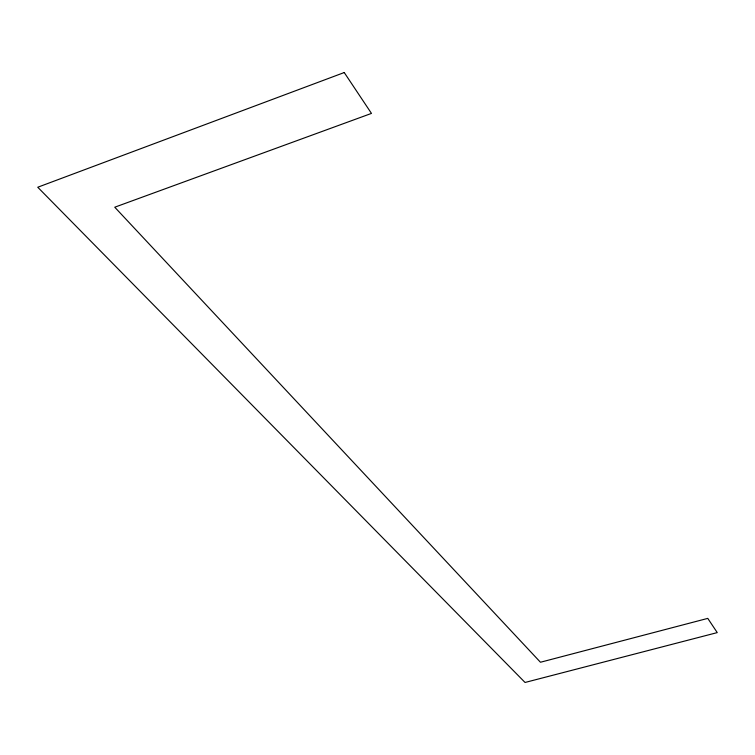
<?xml version="1.0" encoding="UTF-8"?>
<svg xmlns="http://www.w3.org/2000/svg" width="755" height="755" viewBox="0 0 755 755"><rect width="100%" height="100%" fill="white"/><g stroke="black" fill="none" stroke-linecap="round" stroke-linejoin="round"><path stroke-width="1.13" d="M344.242 72.537L37.75 187.24L525.046 682.463L717.25 632.605L707.775 618.383L540.457 662.248L114.751 207.21L371.469 113.41L344.242 72.537"/></g></svg>
